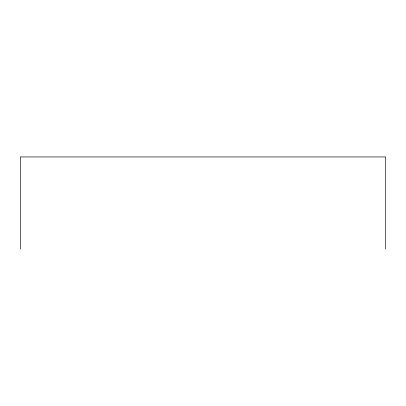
<?xml version="1.0" encoding="UTF-8"?>
<svg xmlns="http://www.w3.org/2000/svg" width="406" height="406" viewBox="0 0 406 406"><rect width="100%" height="100%" fill="white"/><g stroke="black" fill="none" stroke-linecap="round" stroke-linejoin="round"><path stroke-width="0.61" d="M385.7 249.061L385.7 156.939L20.3 156.939L20.3 249.061"/></g></svg>
